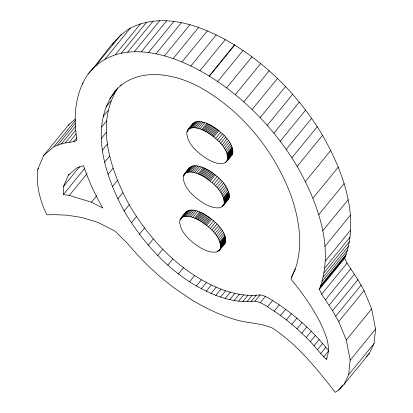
<?xml version="1.0" encoding="UTF-8"?>
<svg xmlns="http://www.w3.org/2000/svg" width="413" height="413" viewBox="0 0 413 413"><rect width="100%" height="100%" fill="white"/><g stroke="black" fill="none" stroke-linecap="round" stroke-linejoin="round"><path stroke-width="0.62" d="M327.024 358.37L326.244 359.325C319.13 352.49 313.431 344.256 306.183 337.498C296.4 327.71 285.682 318.862 274.217 311.103C268.011 307.468 262.363 302.29 255.053 301.108C251.011 301.598 246.933 301.702 242.87 301.49C233.598 300.912 224.507 298.635 215.834 295.367C176.336 279.606 145.335 247.186 124.158 210.986C104.701 175.417 87.907 124.581 116.585 89.234M323.637 357.002L328.712 350.787C312.925 331.128 294.092 313.839 272.611 300.566C267.753 297.453 262.234 293.824 256.184 295.269C252.007 295.501 247.821 295.357 243.665 294.897C235.869 293.963 228.244 291.914 220.909 289.146C181.415 273.391 150.409 240.965 129.233 204.771C110.627 170.538 94.603 123.745 117.953 87.954M37.795 169.304C35.946 185.019 39.947 200.723 46.85 214.791L55.595 214.688L67.056 215.188L81.66 217.45L98.113 222.457L115.103 231.177L127.436 243.453L138.03 255.518L149.258 266.901L161.034 277.526L173.279 287.309L191.513 299.714C205.318 308.134 220.036 315.114 235.565 319.698C247.759 323.271 260.68 322.93 272.446 328.123C297.773 344.772 316.854 368.747 335.242 392.35L338.763 390.022L344.034 384.4L369.408 353.316L374.018 343.626L375.572 329.094L371.669 308.934L364.085 290.571L357.921 279.684L347.034 263.169L344.741 258.228C360.208 217.104 343.089 171.436 322.538 135.273C300.85 99.012 270.794 67.593 234.889 45.208L234.393 44.898C204.198 26.644 164.524 10.924 130.41 28.058C112.341 39.054 102.352 58.827 88.186 73.906C80.927 84.221 77.2 96.43 75.713 108.856C74.681 119.367 75.269 129.987 76.968 140.394L73.612 141.69L65.208 142.944L61.279 143.925L54.072 146.594L43.737 155.412L37.795 169.304L38.6 168.318M68.388 175.117L76.813 167.926L83.54 165.654C88.444 180.419 94.995 194.611 102.837 208.033L91.443 202.184L69.317 195.452L63.385 194.533L63.587 186.33L68.388 175.117L69.193 174.131M220.625 247.547C220.397 235.761 209.649 227.243 200.646 221.192C195.096 217.708 181.963 211.905 179.578 221.569C180.584 233.464 191.276 241.956 200.677 247.903C205.008 250.273 209.794 252.395 214.837 252.178C221.058 252.106 221.249 244.119 225.704 241.331C225.648 230.371 215.922 222.287 207.796 216.293C203.227 213.33 198.194 210.723 192.711 210.119C187.001 208.968 183.625 214.471 180.775 218.394M224.192 203.273C223.96 191.487 213.216 182.964 204.208 176.914C198.653 173.429 185.525 167.621 183.14 177.291C184.141 189.185 194.833 197.682 204.239 203.63C208.57 205.999 213.361 208.121 218.4 207.904C224.626 207.832 224.817 199.846 229.267 197.058C229.215 186.093 219.489 178.008 211.358 172.014C206.789 169.051 201.756 166.444 196.268 165.84C190.336 164.642 187.012 170.574 184.043 174.565M227.754 159C227.522 147.214 216.779 138.691 207.77 132.64C202.22 129.155 189.087 123.348 186.702 133.017C187.703 144.911 198.4 153.404 207.801 159.351C212.132 161.72 216.923 163.847 221.962 163.625C228.188 163.558 228.379 155.567 232.829 152.779C232.777 141.819 223.051 133.735 214.92 127.736C210.351 124.778 205.318 122.165 199.83 121.567C194.125 120.41 190.744 125.919 187.9 129.837M344.034 384.4L348.644 374.715L350.198 360.177L346.29 340.023L338.712 321.66L332.542 310.767L321.655 294.257L319.368 289.312C334.829 248.192 317.711 202.52 297.164 166.362C275.471 130.1 245.415 98.681 209.515 76.291L209.014 75.987C174.307 54.356 118.882 35.373 88.186 73.906M114.628 91.624C137.586 64.727 178.514 73.865 204.967 90.184C244.3 113.89 274.397 151.824 290.675 194.59C298.155 215.834 302.662 239.297 297.417 261.584C296.405 267.882 292.559 273.323 291.098 279.338C301.991 292.45 311.898 306.467 319.77 321.613C325.026 333.043 332.042 346.822 326.244 359.325M226.278 161.937L232.029 154.901L232.829 152.779M222.71 206.211L228.466 199.174L229.267 197.058M219.148 250.484L224.899 243.448L225.704 241.331M191.983 125.583L192.184 125.051M188.622 169.325L189.412 167.895M185.06 213.609L185.85 212.179M68.62 125.485L69.116 124.323L75.223 119.114M112.315 44.94L113.565 42.823M192.386 124.525L192.974 123.621M95.801 65.605L121.179 34.522M82.254 83.953L83.059 82.961M105.031 59.147L130.41 28.058M115.248 54.795L140.626 23.706M121.324 53.205L146.698 22.121M127.694 52.188L153.073 21.104M43.737 155.412L69.116 124.323M54.072 146.594L75.419 120.441M57.557 145.144L75.28 123.435M134.354 51.733L159.728 20.65M61.279 143.925L75.78 126.166M65.208 142.944L75.682 130.116M141.287 51.852L166.661 20.769M69.327 142.196L76.173 133.807M73.612 141.69L76.839 137.741M109.729 98.753L114.804 92.538M120.508 85.697L121.293 84.737M148.489 52.539L173.863 21.45M105.878 107.05L110.952 100.834M103.152 116.492L108.227 110.276M155.985 53.798L181.364 22.715M101.629 127.059L106.709 120.844M164.503 55.853L189.882 24.77M101.386 138.412L106.466 132.196M63.587 186.33L79.699 166.594M173.166 58.574L198.545 27.485M63.385 194.533L84.737 168.38M102.409 150.162L107.483 143.946M69.317 195.452L87.04 173.744M181.963 61.95L207.341 30.861M104.623 162.201L109.698 155.98M190.878 65.982L216.257 34.893M107.969 174.41L113.043 168.194M91.443 202.184L96.678 195.772M199.902 70.659L225.276 39.576M112.382 186.686L117.457 180.471M117.803 198.916L122.878 192.701M217.687 81.567L243.061 50.484M187.605 130.291L192.68 124.07M187.311 130.74L193.738 122.883M187.11 131.267L190.62 126.967M186.908 131.799L187.688 130.844M189.593 128.515L194.668 122.3M190.677 128.092L195.752 121.876M191.906 127.829L196.98 121.613M124.158 210.986L129.233 204.771M193.269 127.725L198.343 121.51M226.592 87.876L251.966 56.793M194.755 127.782L199.83 121.567M196.356 127.999L201.43 121.783M198.059 128.376L203.139 122.155M199.861 128.908L204.936 122.692M201.74 129.599L206.815 123.384M202.716 130.028L207.791 123.812M203.692 130.456L208.766 124.236M204.698 130.962L209.773 124.747M235.302 94.649L260.68 63.566M205.705 131.468L210.78 125.253M131.391 222.793L136.466 216.577M206.737 132.057L211.812 125.836M207.77 132.64L212.845 126.424M208.808 133.296L213.882 127.08M209.845 133.957L214.92 127.736M210.852 134.659L215.932 128.443M211.864 135.361L216.939 129.145M212.829 136.104L217.909 129.888M213.8 136.848L218.875 130.632M183.749 175.014L190.176 167.157M183.548 175.546L184.327 174.585M186.671 171.72L188.23 169.805M243.809 101.877L269.183 70.793M183.346 176.072L184.513 174.637M186.031 172.789L191.105 166.573M187.115 172.371L192.19 166.15M215.653 138.396L220.733 132.181M188.343 172.107L193.418 165.887M189.706 172.004L194.781 165.783M139.434 234.223L144.509 228.002M191.193 172.056L196.268 165.84M217.414 140.002L222.488 133.786M192.794 172.273L197.868 166.057M219.071 141.649L224.145 135.433M194.497 172.649L199.577 166.429M196.299 173.181L201.374 166.966M220.614 143.321L225.689 137.106M198.178 173.878L203.253 167.657M222.034 145.015L227.109 138.799M199.154 174.301L204.228 168.086M252.09 109.548L277.469 78.46M200.129 174.73L205.204 168.514M223.325 146.713L228.399 140.497M201.136 175.236L206.211 169.02M202.143 175.742L207.218 169.526M224.471 148.401L229.545 142.186M203.175 176.33L208.25 170.11M225.467 150.074L230.542 143.858M148.221 245.157L153.3 238.941M204.208 176.914L209.283 170.698M205.246 177.575L210.32 171.354M226.303 151.71L231.378 145.495M206.283 178.23L211.358 172.014M226.969 153.306L232.044 147.09M227.212 154.075L232.287 147.859M207.29 178.932L212.37 172.717M227.46 154.844L232.534 148.628M227.609 155.582L232.684 149.367M208.302 179.634L213.376 173.419M227.759 156.315L232.834 150.1M227.806 157.012L232.886 150.797M260.144 117.648L285.517 86.565M209.267 180.378L214.347 174.162M227.857 157.709L232.932 151.488M227.806 158.355L232.88 152.134M227.604 159.568L232.679 153.352M210.238 181.121L215.312 174.905M225.426 162.598L226.99 160.688M227.449 160.136L232.524 153.92M227.202 160.626L232.276 154.41M180.187 219.293L186.614 211.435M179.985 219.824L181.937 217.434M182.469 217.073L187.543 210.852M183.553 216.649L188.627 210.434M212.091 182.67L217.171 176.454M184.781 216.386L189.861 210.171M186.144 216.283L191.224 210.067M187.636 216.34L192.711 210.119M213.851 184.275L218.926 178.06M189.237 216.551L194.311 210.336M157.694 255.497L162.768 249.282M215.509 185.922L220.583 179.707M190.94 216.928L196.015 210.713M267.242 125.376L292.616 94.288M217.052 187.595L222.127 181.379M192.737 217.46L197.812 211.244M194.616 218.157L199.691 211.941M218.472 189.288L223.547 183.073M195.592 218.58L200.666 212.365M196.567 219.009L201.642 212.793M219.762 190.987L224.837 184.771M197.574 219.515L202.649 213.299M198.581 220.021L203.655 213.805M220.909 192.675L225.983 186.459M199.613 220.609L204.688 214.393M221.905 194.347L226.98 188.132M200.646 221.192L205.72 214.977M273.896 133.187L299.275 102.104M222.741 195.989L227.816 189.768M201.683 221.853L206.758 215.632M167.781 265.125L172.856 258.91M202.721 222.509L207.796 216.293M223.407 197.584L228.482 191.364M223.65 198.354L228.725 192.133M203.728 223.211L208.802 216.995M223.898 199.123L228.972 192.902M224.047 199.856L229.122 193.64M204.734 223.913L209.809 217.697M224.197 200.594L229.272 194.373M224.244 201.286L229.323 195.07M205.705 224.657L210.78 218.441M224.295 201.983L229.37 195.767M224.244 202.628L229.318 196.412M224.042 203.841L229.117 197.626M206.676 225.4L211.75 219.184M221.864 206.872L228.962 198.194M223.639 204.9L228.714 198.684M208.529 226.949L213.604 220.733M280.231 141.21L305.605 110.121M210.289 228.554L215.364 222.339M211.946 230.201L217.021 223.98M178.421 273.933L183.496 267.712M213.485 231.874L218.565 225.658M214.91 233.567L219.984 227.351M286.224 149.418L311.598 118.335M216.195 235.265L221.27 229.045M217.341 236.954L222.416 230.738M218.338 238.626L223.412 232.405M219.174 240.263L224.249 234.047M219.84 241.858L224.915 235.642M220.088 242.627L225.162 236.412M220.33 243.396L225.405 237.181M189.546 281.805L194.626 275.59M220.48 244.129L225.555 237.914M220.63 244.868L225.704 238.652M291.872 157.807L317.246 126.719M220.681 245.559L225.756 239.344M220.733 246.256L225.808 240.041M220.681 246.902L225.756 240.686M217.29 251.651L218.069 250.691M220.475 248.115L225.55 241.899M218.296 251.15L225.395 242.467M220.072 249.178L225.147 242.958M196.366 285.997L201.446 279.782M297.164 166.362L322.538 135.273M201.317 288.744L206.392 282.528M206.211 291.222L211.286 285.006M211.053 293.426L216.128 287.211M305.429 181.488L330.803 150.404M215.834 295.367L220.909 289.146M220.547 297.04L225.622 290.819M225.183 298.449L230.258 292.228M229.742 299.595L234.816 293.38M312.961 198.194L338.34 167.105M234.212 300.483L239.287 294.268M238.59 301.113L243.665 294.897M242.87 301.49L247.945 295.274M247.046 301.614L252.121 295.398M318.759 214.683L344.137 183.594M251.109 301.485L256.184 295.269M255.053 301.108L260.128 294.887M260.433 302.553L265.507 296.338M322.775 230.79L348.149 199.701M294.83 269.839L295.61 268.878M294.041 271.759L294.825 270.799M293.199 273.623L293.984 272.668M292.306 275.43L293.085 274.475M291.356 277.18L292.136 276.225M267.536 306.782L272.611 300.566M324.954 246.339L350.327 215.256M274.217 311.103L279.296 304.887M280.494 315.496L285.569 309.28M325.253 261.166L350.627 230.082M324.68 268.249L350.059 237.165M324.035 272.786L349.413 241.703M286.369 319.93L291.444 313.71M323.183 277.169L348.557 246.081M322.119 281.387L347.493 250.299M320.844 285.435L346.223 254.346M320.271 286.932L345.65 255.848M320.106 287.371L345.48 256.287M319.368 289.312L344.741 258.228M291.862 324.375L296.937 318.155M321.655 294.257L347.034 263.169M296.988 328.8L302.063 322.584M325.48 299.745L350.854 268.662M301.753 333.188L306.828 326.967M329.115 305.259L354.488 274.175M306.183 337.498L311.257 331.283M332.542 310.767L357.921 279.684M310.277 341.711L315.351 335.495M335.748 316.244L361.127 285.161M314.056 345.795L319.13 339.579M338.712 321.66L364.085 290.571M317.535 349.723L322.61 343.508M320.725 353.471L325.8 347.256M346.29 340.023L371.669 308.934M350.198 360.177L375.572 329.094M348.644 374.715L374.018 343.626M338.763 390.022L342.795 385.086M232.029 154.901L230.5 156.382M227.79 199.995L228.466 199.174M224.899 243.448L223.376 244.93M366.336 356.595L369.408 353.316M234.393 44.898L209.179 76.09A4.827 2.117 39.2 0 0 209.35 76.193L234.723 45.11A4.827 2.117 39.2 0 1 234.558 45.007L234.393 44.898"/></g></svg>
